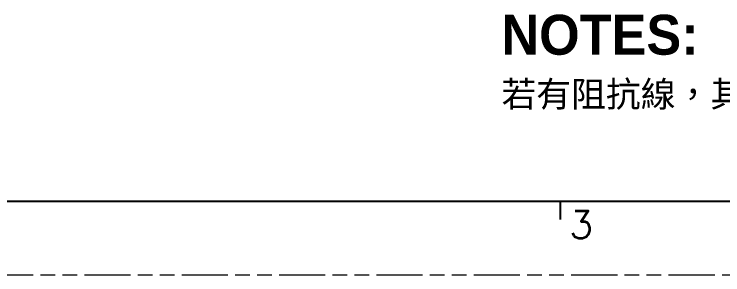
# Model space of a CAD drawing. Extents: x -945 to -170, y -475 to 73.
# Drawn here: x -798.9 to -653.3, y -474.6 to -421.1 of the extents above; entities that cross this region are included whole.
import ezdxf

# ---------------------------------------------------------------- set-up
doc = ezdxf.new("R2010")
doc.units = 0
doc.linetypes.add('PHANTOM', pattern=[29.5, 9.5, -1.5, 3, -1.5, 3, -1.5, 9.5])
doc.layers.get('0').update_dxf_attribs({"color": 9})
doc.layers.add('0PAPERF', color=2, linetype='PHANTOM', lineweight=0, plot=False)
doc.layers.add('DIM', color=3, linetype='Continuous', lineweight=5)
doc.styles.add('SIMPLEX', font='simplex.shx')
doc.styles.get("Standard").update_dxf_attribs({"font": 'txt.shx'})

msp = doc.modelspace()

# ---------------------------------------------------------------- linework, layer by layer
for p, q in [((-922.8, -459.53), (-193.9, -459.53)), ((-686.76, -459.53), (-686.76, -463.3))]:
    msp.add_line(p, q)
at = {"layer": '0PAPERF'}
msp.add_line((-944.51, -474.63), (-170.11, -474.63), dxfattribs=at)

# ---------------------------------------------------------------- texts
at = {"style": 'SIMPLEX'}
msp.add_text('3', height=5.66, dxfattribs=at).set_placement((-684.87, -467.16))
at = {"layer": 'DIM', "linetype": 'Continuous', "insert": (-698.83, -421.25), "char_height": 5.2453, "width": 134.7688, "attachment_point": 1}
msp.add_mtext('{\\fPMingLiU|b1|i0|c136|p18;\\H1.56250x;\\C1;NOTES:}\\P{\\fPMingLiU|b0|i0|c136|p18;若有阻抗線，其線寬及公差詳見線}{\\fPMingLiU|b0|i0|c136|p18;路阻抗圖}', dxfattribs=at)

doc.saveas('drawing.dxf')
